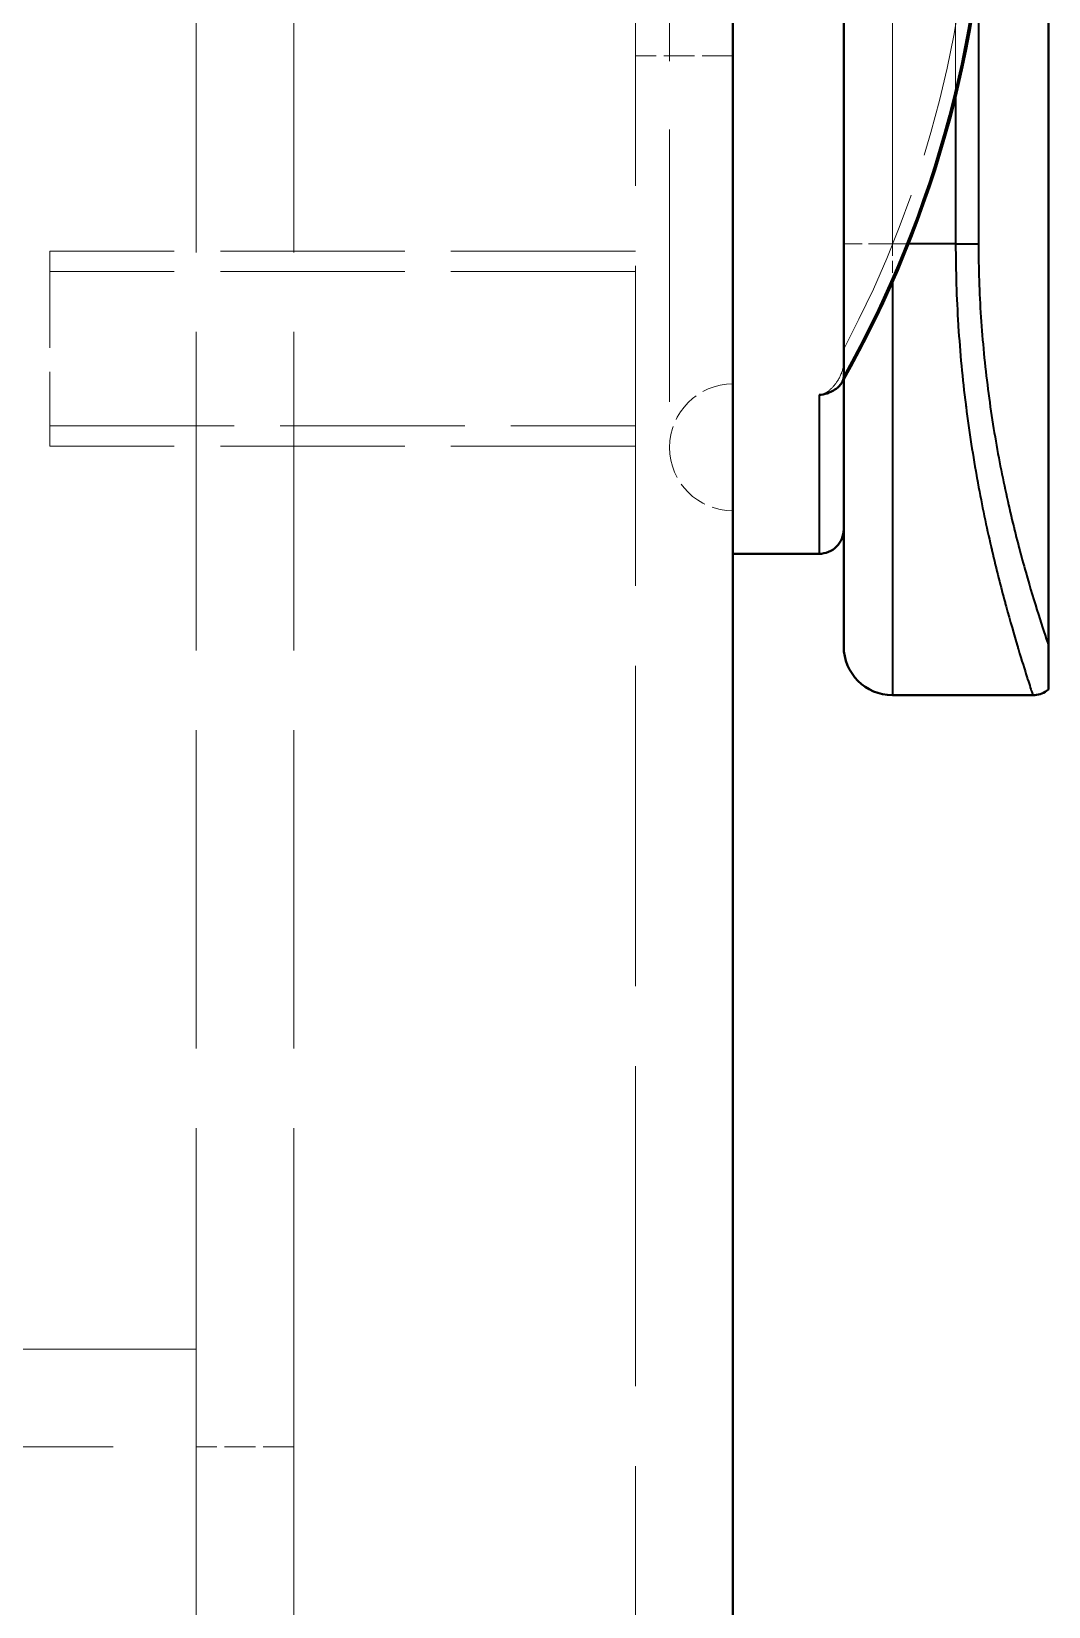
# Model space of a CAD drawing. Header units: millimetres. Extents: x 0 to 2523, y 0 to 1782.
# Drawn here: x 545.34 to 566.18, y 767.79 to 800.07 of the extents above; entities that cross this region are included whole.
import ezdxf

# ---------------------------------------------------------------- set-up
doc = ezdxf.new("R2010")
doc.units = ezdxf.units.MM
doc.header["$LTSCALE"] = 3
doc.linetypes.add('DASHED', pattern=[0.2067, 0.1654, -0.0413])
for name, color, linetype, lineweight in [('가려진 것(ISO)', 2, 'DASHED', 18), ('가려진 좁은 것(ISO)', 2, 'DASHED', 18), ('가시적인 것(ISO)', 3, 'Continuous', 40), ('가시적인 좁은 것(ISO)', 3, 'Continuous', 35)]:
    doc.layers.add(name, color=color, linetype=linetype, lineweight=lineweight)

msp = doc.modelspace()

# ---------------------------------------------------------------- linework, layer by layer
at = {"layer": '가려진 것(ISO)', "ltscale": 13.223674}
msp.add_line((557.7116, 951.0669), (557.7116, 746.0669), dxfattribs=at)
at = {"layer": '가려진 것(ISO)', "ltscale": 13.155773}
for p, q in [((548.7116, 771.0669), (548.7116, 926.0669)), ((550.7116, 771.0669), (550.7116, 926.0669))]:
    msp.add_line(p, q, dxfattribs=at)
at = {"layer": '가려진 것(ISO)', "ltscale": 11.251338}
msp.add_line((558.4116, 805.0388), (558.4116, 791.5446), dxfattribs=at)
at = {"layer": '가려진 것(ISO)', "ltscale": 1.269698}
msp.add_line((559.7116, 799.5669), (557.7116, 799.5669), dxfattribs=at)
at = {"layer": '가려진 것(ISO)', "ltscale": 3.989087}
msp.add_line((545.7116, 795.5669), (545.7116, 791.5669), dxfattribs=at)
at = {"layer": '가려진 것(ISO)', "ltscale": 7.618686}
for p, q in [((557.7116, 795.5669), (545.7116, 795.5669)), ((557.7116, 795.1489), (545.7116, 795.1489)), ((545.7116, 791.9849), (557.7116, 791.9849)), ((557.7116, 791.5669), (545.7116, 791.5669))]:
    msp.add_line(p, q, dxfattribs=at)
at = {"layer": '가려진 것(ISO)', "ltscale": 0.246572}
msp.add_line((561.9808, 793.3034), (561.9808, 792.9347), dxfattribs=at)
at = {"layer": '가려진 것(ISO)', "ltscale": 16.126431}
msp.add_line((530.7116, 773.0669), (550.7116, 773.0669), dxfattribs=at)
at = {"layer": '가려진 것(ISO)', "ltscale": 13.707466}
msp.add_line((531.7116, 771.0669), (548.7116, 771.0669), dxfattribs=at)
at = {"layer": '가려진 것(ISO)', "ltscale": 12.665669}
for p, q in [((548.7116, 771.0669), (548.7116, 761.0669)), ((550.7116, 771.0669), (550.7116, 761.0669))]:
    msp.add_line(p, q, dxfattribs=at)
at = {"layer": '가려진 것(ISO)', "ltscale": 1.296386}
for start, end in [(90, 180), (180, 270)]:
    msp.add_arc((559.7116, 791.5446), 1.3, start, end, dxfattribs=at)
at = {"layer": '가려진 것(ISO)', "ltscale": 0.584265}
msp.add_open_spline([(561.4808, 792.62), (561.5077, 792.6215), (561.5341, 792.6279), (561.5874, 792.6477), (561.6143, 792.6621), (561.6929, 792.7138), (561.7445, 792.7627), (561.8378, 792.8774), (561.8928, 792.9584), (561.9657, 793.1439), (561.9808, 793.2235), (561.9808, 793.3034)], degree=3, knots=[0.000001, 0.000001, 0.000001, 0.000001, 0.008116123, 0.008116123, 0.017280138, 0.017280138, 0.036812418, 0.036812418, 0.056177073, 0.056177073, 0.072028344, 0.072028344, 0.072028344, 0.072028344], dxfattribs=at)
at = {"layer": '가려진 것(ISO)', "ltscale": 0.58425}
msp.add_open_spline([(561.9808, 793.3034), (561.9808, 793.2236), (561.9657, 793.144), (561.8929, 792.9586), (561.8379, 792.8776), (561.7446, 792.7628), (561.6929, 792.7139), (561.6144, 792.6622), (561.5874, 792.6477), (561.5342, 792.6279), (561.5077, 792.6216), (561.4808, 792.62)], degree=3, knots=[0.000001, 0.000001, 0.000001, 0.000001, 0.02448974, 0.02448974, 0.0544278, 0.0544278, 0.08463518, 0.08463518, 0.09880659, 0.09880659, 0.11135374, 0.11135374, 0.11135374, 0.11135374], dxfattribs=at)
at = {"layer": '가려진 것(ISO)', "ltscale": 0.052003}
msp.add_open_spline([(561.9808, 792.9873), (561.9808, 792.9811), (561.9808, 792.9749), (561.9808, 792.9686), (561.9808, 792.9574), (561.9808, 792.946), (561.9808, 792.9347)], degree=3, knots=[0.076483139, 0.076483139, 0.076483139, 0.076483139, 0.080930676, 0.080930676, 0.080930676, 0.08900317, 0.08900317, 0.08900317, 0.08900317], dxfattribs=at)
at = {"layer": '가려진 좁은 것(ISO)', "ltscale": 12.95251}
msp.add_line((564.2751, 795.7166), (564.2752, 884.067), dxfattribs=at)
at = {"layer": '가려진 좁은 것(ISO)', "ltscale": 12.510248}
msp.add_line((564.2751, 884.0669), (564.2751, 798.7332), dxfattribs=at)
at = {"layer": '가려진 좁은 것(ISO)', "ltscale": 12.952355}
msp.add_line((564.7434, 795.7173), (564.7428, 884.0666), dxfattribs=at)
at = {"layer": '가려진 좁은 것(ISO)', "ltscale": 10.764393}
msp.add_line((562.9808, 795.7169), (562.9808, 809.0669), dxfattribs=at)
at = {"layer": '가려진 좁은 것(ISO)', "ltscale": 0.997197}
msp.add_line((562.9808, 795.7169), (561.9808, 795.7169), dxfattribs=at)
at = {"layer": '가려진 좁은 것(ISO)', "ltscale": 0.821679}
msp.add_line((564.2751, 795.7166), (562.9808, 795.7169), dxfattribs=at)
at = {"layer": '가려진 좁은 것(ISO)', "ltscale": 0.499882}
msp.add_line((562.9808, 795.7169), (562.9808, 794.9303), dxfattribs=at)
at = {"layer": '가려진 좁은 것(ISO)', "ltscale": 0.209386}
msp.add_line((563.3107, 795.7169), (562.9808, 795.7169), dxfattribs=at)
at = {"layer": '가려진 좁은 것(ISO)', "ltscale": 1.269698}
msp.add_line((550.7116, 771.0669), (548.7116, 771.0669), dxfattribs=at)
at = {"layer": '가려진 좁은 것(ISO)', "ltscale": 6.950111}
msp.add_arc((542.0181, 804.1865), 22.6153, 331.97061, 359.70464, dxfattribs=at)
at = {"layer": '가려진 좁은 것(ISO)', "ltscale": 0.38483}
msp.add_open_spline([(564.7433, 795.7173), (564.7197, 795.7172), (564.6832, 795.7171), (564.6367, 795.717), (564.5902, 795.7169), (564.5337, 795.7167), (564.4718, 795.7167), (564.4099, 795.7167), (564.3425, 795.7167), (564.2751, 795.7166)], degree=3, knots=[0, 0, 0, 0, 0.3333333, 0.3333333, 0.3333333, 0.6666667, 0.6666667, 0.6666667, 1, 1, 1, 1], dxfattribs=at)
at = {"layer": '가려진 좁은 것(ISO)', "ltscale": 11.800824}
msp.add_open_spline([(565.858, 786.4669), (565.858, 786.4669), (565.8547, 786.4771), (565.8479, 786.4975), (565.8458, 786.5038), (565.8434, 786.5111), (565.8407, 786.5194), (565.8232, 786.5723), (565.7926, 786.6653), (565.7498, 786.7986), (565.7424, 786.8218), (565.7346, 786.8462), (565.7264, 786.8718), (565.6803, 787.0165), (565.6227, 787.2002), (565.5563, 787.4209), (565.5434, 787.4638), (565.5302, 787.5081), (565.5166, 787.5538), (565.4482, 787.7846), (565.3719, 788.0507), (565.2918, 788.3469), (565.2746, 788.4109), (565.2571, 788.4763), (565.2395, 788.543), (565.1596, 788.8463), (565.0769, 789.1776), (564.9959, 789.5309), (564.9765, 789.6151), (564.9573, 789.7006), (564.9382, 789.7873), (564.8595, 790.1439), (564.7832, 790.5204), (564.7126, 790.9115), (564.6942, 791.0139), (564.6761, 791.1174), (564.6584, 791.2217), (564.5923, 791.6126), (564.5324, 792.0164), (564.4808, 792.4297), (564.4661, 792.548), (564.452, 792.6671), (564.4387, 792.7869), (564.393, 793.1973), (564.3558, 793.6163), (564.3287, 794.0421), (564.3202, 794.1744), (564.3127, 794.3073), (564.3062, 794.4408), (564.2857, 794.8624), (564.2752, 795.2893), (564.2751, 795.7166)], degree=3, knots=[0.50359315, 0.50359315, 0.50359315, 0.50359315, 0.52941176, 0.52941176, 0.52941176, 0.53737617, 0.53737617, 0.53737617, 0.58823529, 0.58823529, 0.58823529, 0.59707577, 0.59707577, 0.59707577, 0.64705882, 0.64705882, 0.64705882, 0.65677318, 0.65677318, 0.65677318, 0.70588235, 0.70588235, 0.70588235, 0.71648775, 0.71648775, 0.71648775, 0.76470588, 0.76470588, 0.76470588, 0.7762063, 0.7762063, 0.7762063, 0.82352941, 0.82352941, 0.82352941, 0.8359272, 0.8359272, 0.8359272, 0.88235294, 0.88235294, 0.88235294, 0.89564483, 0.89564483, 0.89564483, 0.94117647, 0.94117647, 0.94117647, 0.95532075, 0.95532075, 0.95532075, 1, 1, 1, 1], dxfattribs=at)
at = {"layer": '가려진 좁은 것(ISO)', "ltscale": 6.925931}
msp.add_open_spline([(566.178, 787.4841), (566.1267, 787.6374), (566.0059, 787.9973), (565.7832, 788.7227), (565.5387, 789.6031), (565.2938, 790.6289), (565.0703, 791.7791), (564.8893, 793.0281), (564.7702, 794.3525), (564.7424, 795.2572), (564.7434, 795.7173)], degree=3, dxfattribs=at)
at = {"layer": '가려진 좁은 것(ISO)'}
msp.add_open_spline([(561.4808, 792.62), (561.4808, 792.62), (561.4808, 792.62), (561.4808, 792.62)], degree=3, dxfattribs=at)
at = {"layer": '가시적인 것(ISO)'}
for p, q in [((559.7116, 953.0669), (559.7116, 744.0669)), ((566.178, 810.0316), (566.178, 787.484)), ((561.9808, 792.9347), (561.9808, 787.4669)), ((561.4808, 789.3642), (559.7116, 789.3642)), ((562.9808, 786.4669), (565.858, 786.4669))]:
    msp.add_line(p, q, dxfattribs=at)
for centre, radius, start, end in [((542.0181, 804.1865), 22.9153, 330.43033, 359.7085), ((562.9808, 787.4669), 1, 180, 270)]:
    msp.add_arc(centre, radius, start, end, dxfattribs=at)
for points, knots in [([(561.9808, 792.9873), (561.9808, 793.6877), (561.9808, 794.4664), (561.9808, 796.1552), (561.9808, 797.0605), (561.9808, 798.9647), (561.9808, 799.9577), (561.9808, 801.4856), (561.9808, 802.0002), (561.9808, 803.036), (561.9808, 803.5568), (561.9808, 804.0777)], [-1.2522093, -1.2522093, -1.2522093, -1.2522093, -0.9389682, -0.9389682, -0.6257615, -0.6257615, -0.3126285, -0.3126285, -0.1562493, -0.1562493, -0.000001, -0.000001, -0.000001, -0.000001]), ([(561.4808, 792.62), (561.5319, 792.6229), (561.5863, 792.6335), (561.6676, 792.6602), (561.694, 792.6708), (561.7578, 792.7008), (561.7937, 792.7222), (561.8735, 792.7808), (561.9136, 792.8217), (561.9674, 792.907), (561.9808, 792.9487), (561.9808, 792.9873)], [-0.070781201, -0.070781201, -0.070781201, -0.070781201, -0.055461964, -0.055461964, -0.047642977, -0.047642977, -0.035476886, -0.035476886, -0.017217394, -0.017217394, -0.000001042, -0.000001042, -0.000001042, -0.000001042]), ([(561.9808, 792.9347), (561.9808, 792.8843), (561.9808, 792.8335), (561.9808, 792.7826), (561.9808, 792.6604), (561.9808, 792.5369), (561.9808, 792.4128), (561.9808, 792.3571), (561.9808, 792.3013), (561.9808, 792.2455), (561.9808, 792.1132), (561.9808, 791.9805), (561.9808, 791.8491), (561.9808, 791.8014), (561.9808, 791.7538), (561.9808, 791.7064), (561.9808, 791.5682), (561.9808, 791.4319), (561.9808, 791.3005), (561.9808, 791.2628), (561.9808, 791.2256), (561.9808, 791.1889), (561.9808, 791.0532), (561.9808, 790.9239), (561.9808, 790.8039), (561.9808, 790.7777), (561.9808, 790.752), (561.9808, 790.7268), (561.9808, 790.605), (561.9808, 790.494), (561.9808, 790.3967), (561.9808, 790.3813), (561.9808, 790.3662), (561.9808, 790.3514), (561.9808, 790.2538), (561.9808, 790.1715), (561.9808, 790.0975), (561.9808, 790.0897), (561.9808, 790.082), (561.9808, 790.0743), (561.9808, 789.9988), (561.9808, 789.9316), (561.9808, 789.8741), (561.9808, 789.8707), (561.9808, 789.8674), (561.9808, 789.8642)], [0.08900317, 0.08900317, 0.08900317, 0.08900317, 0.125, 0.125, 0.125, 0.21129754, 0.21129754, 0.21129754, 0.25, 0.25, 0.25, 0.34170925, 0.34170925, 0.34170925, 0.375, 0.375, 0.375, 0.47218067, 0.47218067, 0.47218067, 0.5, 0.5, 0.5, 0.60265235, 0.60265235, 0.60265235, 0.625, 0.625, 0.625, 0.7329148, 0.7329148, 0.7329148, 0.75, 0.75, 0.75, 0.86308164, 0.86308164, 0.86308164, 0.875, 0.875, 0.875, 0.99312972, 0.99312972, 0.99312972, 1, 1, 1, 1]), ([(561.4808, 789.3642), (561.5454, 789.3642), (561.6103, 789.3768), (561.6708, 789.4017), (561.7313, 789.4265), (561.7872, 789.4636), (561.8338, 789.5101), (561.8805, 789.5566), (561.9177, 789.6124), (561.9428, 789.673), (561.9679, 789.7336), (561.9808, 789.7989), (561.9808, 789.8642)], [0, 0, 0, 0, 0.25, 0.25, 0.25, 0.5, 0.5, 0.5, 0.75, 0.75, 0.75, 1, 1, 1, 1]), ([(566.178, 786.5828), (566.178, 786.5832), (566.178, 786.584), (566.178, 786.5899), (566.178, 786.6003), (566.178, 786.6149), (566.178, 786.6338), (566.178, 786.6566), (566.178, 786.6833), (566.178, 786.7134), (566.178, 786.7468), (566.178, 786.783), (566.178, 786.8217), (566.178, 786.8624), (566.178, 786.9048), (566.178, 786.9484), (566.178, 786.9926), (566.178, 787.0369), (566.178, 787.0808), (566.178, 787.1236), (566.178, 787.1653), (566.178, 787.2062), (566.178, 787.2458), (566.178, 787.284), (566.178, 787.3211), (566.178, 787.3582), (566.178, 787.3959), (566.178, 787.4377), (566.178, 787.4682), (566.178, 787.484)], [0.5017583, 0.5017583, 0.5017583, 0.5017583, 0.51851852, 0.53703704, 0.55555556, 0.57407407, 0.59259259, 0.61111111, 0.62962963, 0.64814815, 0.66666667, 0.68518519, 0.7037037, 0.72222222, 0.74074074, 0.75925926, 0.77777778, 0.7962963, 0.81481481, 0.83333333, 0.85185185, 0.87037037, 0.88888889, 0.90740741, 0.92592593, 0.94444444, 0.96296296, 0.98148148, 1, 1, 1, 1]), ([(566.178, 786.5828), (566.1656, 786.5724), (566.1527, 786.5627), (566.0991, 786.5262), (566.0542, 786.5044), (565.9594, 786.4747), (565.9084, 786.4669), (565.858, 786.4669)], [0, 0, 0, 0, 0.004836018, 0.004836018, 0.019485126, 0.019485126, 0.034616176, 0.034616176, 0.034616176, 0.034616176])]:
    msp.add_open_spline(points, degree=3, knots=knots, dxfattribs=at)
msp.add_open_spline([(565.858, 786.4669), (565.858, 786.4669), (565.858, 786.4669), (565.858, 786.4669)], degree=3, dxfattribs=at)
at = {"layer": '가시적인 좁은 것(ISO)'}
for p, q in [((564.7434, 801.2415), (564.7434, 795.7169)), ((564.2751, 798.7332), (564.2751, 795.7169)), ((564.2751, 795.7169), (563.3107, 795.7169)), ((564.2751, 795.7169), (564.7434, 795.7169)), ((562.9808, 794.9303), (562.9808, 786.4669))]:
    msp.add_line(p, q, dxfattribs=at)
msp.add_arc((542.0181, 804.1865), 22.8896, 330.70722, 359.70818, dxfattribs=at)
for points, knots in [([(564.2751, 795.7169), (564.2751, 795.1643), (564.2928, 794.6073), (564.3278, 794.0549), (564.3284, 794.0466), (564.3289, 794.0383), (564.3294, 794.03), (564.3644, 793.4861), (564.4162, 792.947), (564.4818, 792.422), (564.4838, 792.406), (564.4858, 792.39), (564.4878, 792.374), (564.5533, 791.8579), (564.632, 791.3559), (564.7181, 790.8813), (564.7221, 790.8592), (564.7261, 790.8373), (564.7301, 790.8154), (564.8156, 790.3505), (564.908, 789.9125), (565.0007, 789.5097), (565.0066, 789.4843), (565.0124, 789.4591), (565.0183, 789.434), (565.1096, 789.042), (565.2009, 788.6841), (565.2873, 788.3636), (565.2943, 788.3379), (565.3012, 788.3125), (565.308, 788.2873), (565.3923, 787.9779), (565.4714, 787.7046), (565.5418, 787.4695), (565.5486, 787.4465), (565.5554, 787.4239), (565.5621, 787.4017), (565.6296, 787.1778), (565.6882, 786.9914), (565.7347, 786.8458), (565.7401, 786.829), (565.7453, 786.8127), (565.7504, 786.7969), (565.7933, 786.6631), (565.8243, 786.569), (565.8416, 786.5164), (565.844, 786.5094), (565.8461, 786.503), (565.8479, 786.4975), (565.8546, 786.4771), (565.858, 786.4669), (565.858, 786.4669)], [0, 0, 0, 0, 0.05882353, 0.05882353, 0.05882353, 0.05970824, 0.05970824, 0.05970824, 0.11764706, 0.11764706, 0.11764706, 0.1194131, 0.1194131, 0.1194131, 0.17647059, 0.17647059, 0.17647059, 0.17911778, 0.17911778, 0.17911778, 0.23529412, 0.23529412, 0.23529412, 0.2388317, 0.2388317, 0.2388317, 0.29411765, 0.29411765, 0.29411765, 0.29854769, 0.29854769, 0.29854769, 0.35294118, 0.35294118, 0.35294118, 0.35825028, 0.35825028, 0.35825028, 0.41176471, 0.41176471, 0.41176471, 0.41795814, 0.41795814, 0.41795814, 0.47058824, 0.47058824, 0.47058824, 0.4776709, 0.4776709, 0.4776709, 0.50358389, 0.50358389, 0.50358389, 0.50358389]), ([(564.7434, 795.7169), (564.7434, 795.2127), (564.7599, 794.7135), (564.7925, 794.2157), (564.8251, 793.7179), (564.8738, 793.2214), (564.9362, 792.7373), (564.9985, 792.2532), (565.0745, 791.7813), (565.1588, 791.3328), (565.2431, 790.8844), (565.3356, 790.4592), (565.4296, 790.0663), (565.5237, 789.6734), (565.6194, 789.3126), (565.7111, 788.9874), (565.8028, 788.6623), (565.8906, 788.3727), (565.9697, 788.1216), (566.0487, 787.8704), (566.1192, 787.6577), (566.178, 787.484)], [0, 0, 0, 0, 0.1428571, 0.1428571, 0.1428571, 0.2857143, 0.2857143, 0.2857143, 0.4285714, 0.4285714, 0.4285714, 0.5714286, 0.5714286, 0.5714286, 0.7142857, 0.7142857, 0.7142857, 0.8571429, 0.8571429, 0.8571429, 1, 1, 1, 1]), ([(561.4808, 792.62), (561.4808, 792.3339), (561.4808, 791.6927), (561.4808, 790.7875), (561.4808, 789.9291), (561.4808, 789.5223), (561.4808, 789.3642)], [0, 0, 0, 0, 0.1760545, 0.416339, 0.6834329, 1, 1, 1, 1])]:
    msp.add_open_spline(points, degree=3, knots=knots, dxfattribs=at)

doc.saveas('drawing.dxf')
